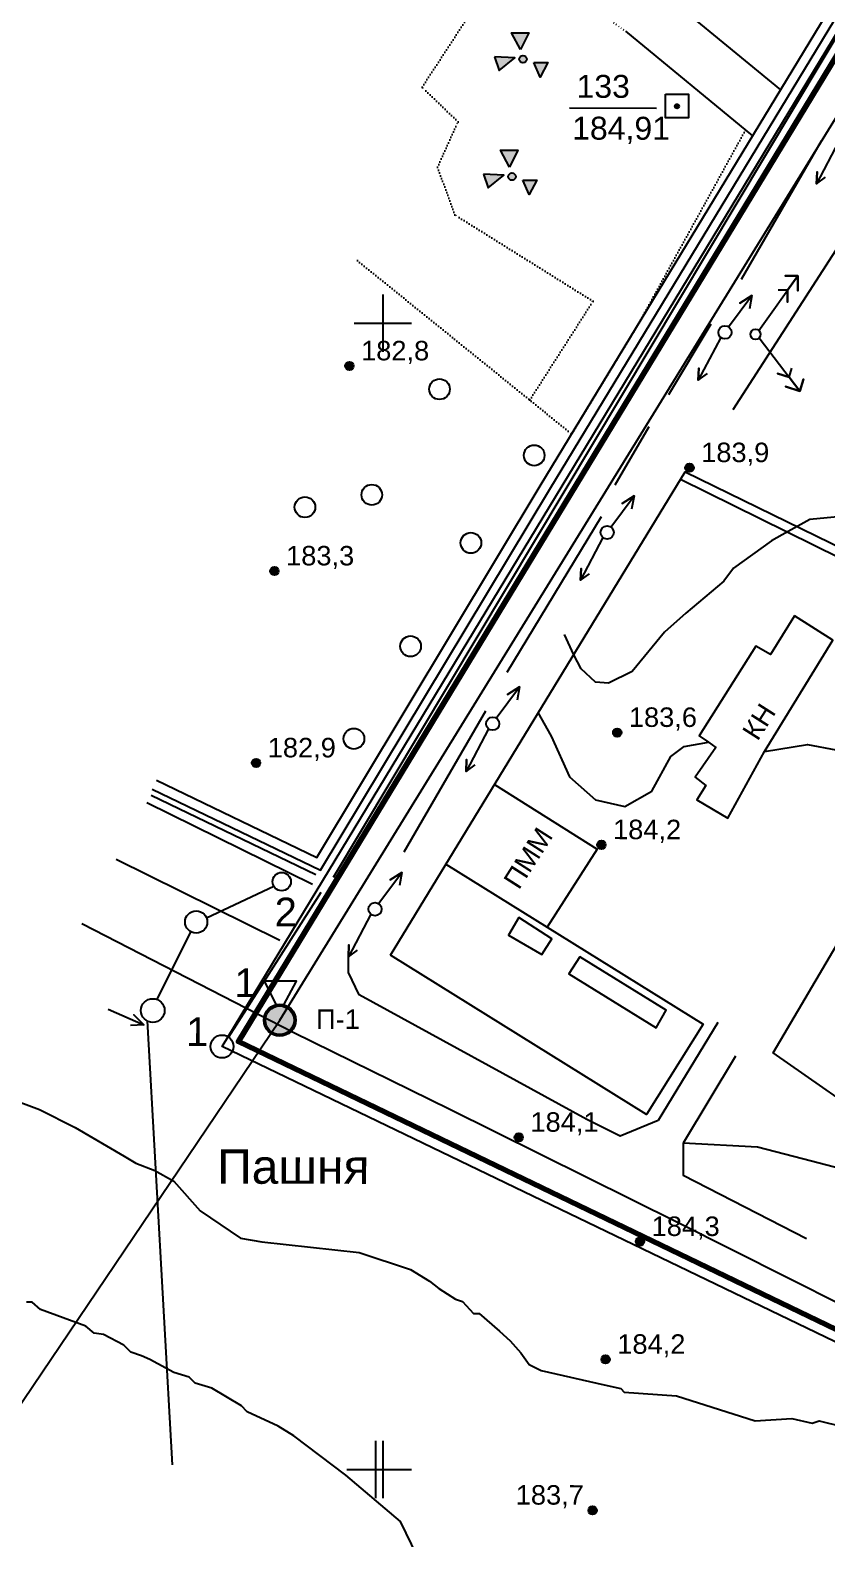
# Model space of a CAD drawing. Header units: millimetres. Extents: x 6243 to 9314, y 4730 to 7085.
# Drawn here: x 6538.4 to 6677.5, y 5987.9 to 6251.1 of the extents above; entities that cross this region are included whole.
import ezdxf

# ---------------------------------------------------------------- set-up
doc = ezdxf.new("R2010")
doc.units = ezdxf.units.MM
doc.header["$LTSCALE"] = 0.7
doc.linetypes.add('ACAD_ISO07W100', pattern=[3, 0, -3])
for name, color, linetype in [('відм', 14, 'Continuous'), ('горизонталі', 22, 'Continuous'), ('горный отвод', 7, 'Continuous'), ('дерево', 7, 'Continuous'), ('чорн', 255, 'Continuous')]:
    doc.layers.add(name, color=color, linetype=linetype)
doc.styles.get("Standard").update_dxf_attribs({"font": 'arial.ttf'})

msp = doc.modelspace()

# ---------------------------------------------------------------- hatches: boundary and pattern name
at = {"layer": 'відм', "ltscale": 0.2, "true_color": 0x000000}
h = msp.add_hatch(color=18, dxfattribs=at)
h.dxf.hatch_style = 1
h.paths.add_polyline_path([(6594.89, 6192.52, 1), (6593.43, 6192.52, 1)])
h = msp.add_hatch(color=18, dxfattribs=at)
h.dxf.hatch_style = 1
h.paths.add_polyline_path([(6654.24, 6174.76, 1), (6652.78, 6174.76, 1)])
h = msp.add_hatch(color=18, dxfattribs=at)
h.dxf.hatch_style = 1
h.paths.add_polyline_path([(6581.8, 6156.74, 1), (6580.34, 6156.74, 1)])
h = msp.add_hatch(color=18, dxfattribs=at)
h.dxf.hatch_style = 1
h.paths.add_polyline_path([(6641.62, 6128.56, 1), (6640.15, 6128.56, 1)])
h = msp.add_hatch(color=18, dxfattribs=at)
h.dxf.hatch_style = 1
h.paths.add_polyline_path([(6578.6, 6123.25, 1), (6577.13, 6123.26, 1)])
h = msp.add_hatch(color=18, dxfattribs=at)
h.dxf.hatch_style = 1
h.paths.add_polyline_path([(6638.86, 6108.97, 1), (6637.4, 6108.97, 1)])
h = msp.add_hatch(color=18, dxfattribs=at)
h.dxf.hatch_style = 1
h.paths.add_polyline_path([(6624.44, 6057.94, 1), (6622.98, 6057.94, 1)])
h = msp.add_hatch(color=18, dxfattribs=at)
h.dxf.hatch_style = 1
h.paths.add_polyline_path([(6645.59, 6039.74, 1), (6644.12, 6039.75, 1)])
h = msp.add_hatch(color=18, dxfattribs=at)
h.dxf.hatch_style = 1
h.paths.add_polyline_path([(6639.6, 6019.19, 1), (6638.13, 6019.19, 1)])
h = msp.add_hatch(color=18, dxfattribs=at)
h.dxf.hatch_style = 1
h.paths.add_polyline_path([(6637.33, 5992.85, 1), (6635.86, 5992.85, 1)])
at = {"layer": 'чорн', "ltscale": 0.2, "true_color": 0x000000}
h = msp.add_hatch(color=18, dxfattribs=at)
h.dxf.hatch_style = 1
h.paths.add_polyline_path([(6623.01, 6246.31), (6619.5, 6246.48), (6620.32, 6244.1)])
h.paths.add_polyline_path([(6624.04, 6247.74), (6625.44, 6250.65), (6622.43, 6250.66)])
h.paths.add_polyline_path([(6628.77, 6245.44), (6626.32, 6245.45), (6627.44, 6242.92)])
h.paths.add_polyline_path([(6623.81, 6246.06, 1), (6625.1, 6246.05, 1)])
h = msp.add_hatch(color=18, dxfattribs=at)
h.dxf.hatch_style = 1
h.paths.add_polyline_path([(6651.7, 6237.84, 1), (6650.95, 6237.84, 1)])
h = msp.add_hatch(color=18, dxfattribs=at)
h.dxf.hatch_style = 1
h.paths.add_polyline_path([(6621.08, 6225.81), (6617.58, 6225.98), (6618.39, 6223.6)])
h.paths.add_polyline_path([(6622.11, 6227.23), (6623.52, 6230.15), (6620.5, 6230.15)])
h.paths.add_polyline_path([(6626.85, 6224.94), (6624.4, 6224.94), (6625.52, 6222.42)])
h.paths.add_polyline_path([(6621.89, 6225.55, 1), (6623.17, 6225.55, 1)])
h = msp.add_hatch(color=18, dxfattribs=at)
h.dxf.hatch_style = 1
h.paths.add_polyline_path([(6584.78, 6078.37, 1), (6579.21, 6078.37, 1)])

# ---------------------------------------------------------------- linework, layer by layer
at = {"color": 18, "ltscale": 0.2, "true_color": 0x000000}
for p, q in [((6582, 6078.37), (6717.4, 6298.06)), ((6262, 5604.47), (6582, 6078.37))]:
    msp.add_line(p, q, dxfattribs=at)
at = {"layer": 'відм', "color": 18, "ltscale": 0.2, "true_color": 0x000000}
for centre in [(6594.16, 6192.52), (6653.51, 6174.76), (6581.07, 6156.74), (6640.89, 6128.56), (6577.87, 6123.26), (6638.13, 6108.97), (6623.71, 6057.94), (6644.86, 6039.75), (6638.86, 6019.19), (6636.59, 5992.85)]:
    msp.add_circle(centre, 0.733, dxfattribs=at)
at = {"layer": 'горизонталі', "color": 18, "true_color": 0x000000}
for points in [[(6687.33, 6166.97), (6674.53, 6165.71), (6669.69, 6163.05), (6667.82, 6162.01), (6661.17, 6157.25), (6659.51, 6154.97), (6652.86, 6149.38), (6649.12, 6146.06), (6643.51, 6139.22), (6639.36, 6137.15), (6637.08, 6137.36), (6634.59, 6139.65), (6633.35, 6142.14), (6631.7, 6145.67)], [(6627.01, 6132.07), (6629.34, 6127.94), (6632.57, 6120.82), (6637.11, 6116.8), (6642.2, 6115.66), (6646.94, 6118.35), (6650.24, 6124.39), (6652.58, 6126.12), (6656.8, 6126.87)], [(6666.62, 6125.23), (6674.08, 6126.47), (6679.05, 6125.52)], [(6522.26, 6069.44), (6540.1, 6062.78), (6546.32, 6059.66), (6554.82, 6054.67), (6556.89, 6053.42), (6560.21, 6052.17), (6563.53, 6050.3), (6568.09, 6045.11), (6575.14, 6040.33), (6578.87, 6039.7), (6595.88, 6037.82), (6604.8, 6034.9), (6608.12, 6032.82), (6609.78, 6031.58), (6612.68, 6029.7), (6613.92, 6029.29), (6615.79, 6027.21), (6616.82, 6027.21), (6620.35, 6024.09), (6622.21, 6022.43), (6624.08, 6020.35), (6625.53, 6018.28), (6627.6, 6017.24), (6638.6, 6014.74), (6641.5, 6014.11), (6642.12, 6013.49), (6651.25, 6012.85), (6664.94, 6008.48), (6671.37, 6008.89), (6674.9, 6008.05), (6676.14, 6008.47), (6691.49, 6004.71)], [(6685.02, 6051.08), (6674.77, 6053.77), (6665.37, 6056.24), (6652.41, 6056.91)], [(6605.99, 5984.9), (6603.09, 5990.92), (6593.55, 5999.02), (6584.43, 6005.88), (6581.74, 6007.54), (6576.34, 6010.04), (6575.31, 6011.07), (6570.13, 6014.19), (6567.22, 6015.03), (6566.19, 6016.07), (6563.49, 6016.9), (6559.34, 6019.19), (6557.89, 6019.81), (6556.02, 6020.43), (6554.78, 6021.68), (6551.26, 6023.55), (6549.6, 6023.76), (6548.14, 6025.01), (6540.26, 6027.92), (6538.81, 6029.17), (6537.78, 6029.17)]]:
    msp.add_lwpolyline(points, dxfattribs=at)
at = {"layer": 'горный отвод', "color": 18, "ltscale": 0.2, "true_color": 0x000000}
for points in [[(6920.99, 5597.24), (6918.57, 5727.75), (6921.2, 5779.95), (6861.62, 5921.06), (6818.67, 5957.18), (6574.79, 6074.63), (6708.61, 6295.21), (6826.26, 6401.67), (6833.8, 6396.61), (7051.54, 6540.28), (7160.22, 6601.81), (7192.29, 6603.48), (7213.58, 6592.73), (7445.46, 6392.76), (7810.88, 6317.34), (7811.33, 6268.71), (8210.3, 6210.63), (8208.53, 6196.59), (8208.57, 6196.32)], [(6920.99, 5597.24), (6918.58, 5727.75), (6921.21, 5779.95), (6861.62, 5921.06), (6818.67, 5957.19), (6574.8, 6074.63), (6708.61, 6295.21), (6826.26, 6401.67), (6833.8, 6396.61), (7051.54, 6540.27), (7160.22, 6601.81), (7192.29, 6603.48), (7213.58, 6592.73), (7445.46, 6392.75), (7810.88, 6317.34), (7811.33, 6268.7), (8210.3, 6210.62), (8208.53, 6196.59), (8208.57, 6196.32)], [(6920.99, 5597.24), (6918.58, 5727.75), (6921.21, 5779.95), (6861.62, 5921.06), (6818.67, 5957.19), (6574.8, 6074.63), (6708.61, 6295.21), (6826.26, 6401.67), (6833.8, 6396.61), (7051.54, 6540.27), (7160.22, 6601.81), (7192.29, 6603.48), (7213.58, 6592.73), (7445.46, 6392.75), (7810.88, 6317.34), (7811.33, 6268.7), (8210.3, 6210.62), (8208.53, 6196.59), (8208.57, 6196.32)], [(6920.99, 5597.24), (6918.58, 5727.75), (6921.21, 5779.95), (6861.62, 5921.06), (6818.67, 5957.19), (6574.8, 6074.63), (6708.62, 6295.21), (6826.26, 6401.67), (6833.8, 6396.61), (7051.54, 6540.27), (7160.22, 6601.81), (7192.29, 6603.48), (7213.58, 6592.73), (7445.46, 6392.75), (7810.87, 6317.34), (7811.33, 6268.7), (8210.29, 6210.62), (8208.53, 6196.59), (8208.57, 6196.32)], [(6918.96, 5598.23), (6916.57, 5727.78), (6919.17, 5779.59), (6859.96, 5919.83), (6817.57, 5955.48), (6571.93, 6073.78), (6707.05, 6296.51), (6826.08, 6404.22), (6833.81, 6399.02), (7050.49, 6541.99)]]:
    msp.add_lwpolyline(points, dxfattribs=at)
at = {"layer": 'горный отвод', "color": 18, "lineweight": 200, "ltscale": 0.2, "true_color": 0x000000}
msp.add_lwpolyline([(6920.99, 5597.24), (6918.57, 5727.75), (6921.2, 5779.95), (6861.62, 5921.06), (6818.67, 5957.18), (6574.79, 6074.63), (6708.61, 6295.21), (6826.26, 6401.68), (6833.8, 6396.61), (7051.54, 6540.28), (7160.22, 6601.81), (7192.29, 6603.48), (7213.58, 6592.73), (7445.46, 6392.76), (7810.88, 6317.34), (7811.34, 6268.71), (8210.3, 6210.63), (8208.53, 6196.59), (8208.57, 6196.32)], dxfattribs=at)
at = {"layer": 'дерево', "color": 18, "ltscale": 0.2, "true_color": 0x000000}
for centre in [(6609.88, 6188.47), (6626.4, 6176.92), (6598.06, 6170.04), (6586.4, 6167.88), (6615.36, 6161.65), (6604.83, 6143.61), (6594.94, 6127.48)]:
    msp.add_circle(centre, 1.8, dxfattribs=at)
at = {"layer": 'чорн', "color": 18, "ltscale": 0.2, "true_color": 0x000000}
for p, q in [((6632.57, 6237.53), (6647.76, 6237.51)), ((6599.99, 6204.99), (6599.99, 6194.99)), ((6594.99, 6199.99), (6604.99, 6199.99)), ((6594.99, 6199.99), (6594.99, 6199.99)), ((6594.99, 6199.99), (6599.99, 6199.99)), ((6598.72, 6004.99), (6598.72, 5994.99)), ((6599.99, 6004.99), (6599.99, 5994.99)), ((6593.72, 5999.99), (6603.72, 5999.99)), ((6593.72, 5999.99), (6593.72, 5999.99)), ((6593.72, 5999.99), (6598.72, 5999.99)), ((6594.99, 5999.99), (6604.99, 5999.99)), ((6594.99, 5999.99), (6594.99, 5999.99)), ((6594.99, 5999.99), (6599.99, 5999.99))]:
    msp.add_line(p, q, dxfattribs=at)
at = {"layer": 'чорн', "color": 18, "true_color": 0x000000}
for points in [[(6559.76, 6118.7), (6589.14, 6104.54), (6629.11, 6171.02), (6680.83, 6256.2), (6703.8, 6296.25), (6825.89, 6405.34)], [(6560.51, 6120.25), (6588.47, 6106.78), (6627.63, 6171.91), (6679.34, 6257.08), (6702.44, 6297.35), (6824.74, 6406.63)], [(6591.36, 6103.32), (6707.05, 6296.51), (6739.42, 6325.66), (6786.59, 6368.58), (6824.69, 6403.08)], [(6707.43, 6301.81), (6680.68, 6316.77), (6643.73, 6261.82), (6669.39, 6240.7)], [(6642.31, 6250.96), (6664.52, 6232.67)], [(6694.08, 6235.99), (6661.07, 6184.89)], [(6662.6, 6207.68), (6676.55, 6231.78)], [(6649.92, 6187.55), (6657.28, 6199.88)], [(6640.52, 6171.79), (6646.47, 6181.93)], [(6601.31, 6089.73), (6652.78, 6174.03), (6708.61, 6146.77)], [(6707.67, 6145.22), (6651.96, 6172.7)], [(6621.71, 6139.08), (6638.15, 6166.23)], [(6671.85, 6148.94), (6667.63, 6142.19), (6665.09, 6143.66), (6655.2, 6127.96), (6656.8, 6126.87), (6658.11, 6125.98), (6654.47, 6120.8), (6656.33, 6119.33), (6654.76, 6116.82), (6660.18, 6113.65), (6666.62, 6125.23), (6678.53, 6144.65), (6671.85, 6148.94)], [(6737.74, 6125.02), (6738.12, 6120.86), (6737.54, 6115.32), (6730.19, 6103.21), (6719.26, 6084.77), (6716.43, 6086), (6713.25, 6086), (6712.58, 6086.01), (6698.25, 6069.88), (6687.96, 6058.83), (6668.13, 6072.68), (6682.95, 6097.89), (6690.6, 6111.27), (6703.09, 6132.67), (6709.51, 6143.59)], [(6603.7, 6107.72), (6617.95, 6132.37)], [(6559.55, 6117.65), (6588.32, 6103.82)], [(6619.49, 6119.52), (6637.4, 6108.24), (6628.66, 6094.59)], [(6558.83, 6116.38), (6587.72, 6102.11)], [(6553.47, 6106.45), (6582.01, 6092.36)], [(6611.01, 6105.62), (6628.66, 6094.59), (6655.91, 6077.68), (6645.99, 6061.92), (6601.31, 6089.73)], [(6589.19, 6100.66), (6573.04, 6075.44)], [(6623.74, 6096.3), (6621.92, 6093.19), (6627.73, 6089.82), (6629.49, 6092.59), (6623.74, 6096.3)], [(6787.06, 5586.76), (6846.81, 5689.69), (6880.18, 5749.63), (6881.63, 5754.94), (6881.65, 5770.42), (6881.5, 5784.76), (6880.84, 5803.53), (6859.63, 5863.04), (6830.55, 5946.99), (6826.41, 5956.46), (6821.13, 5962.6), (6815.56, 5967.04), (6811.23, 5968.48), (6750.54, 5994.98), (6699.5, 6018.88), (6651.41, 6043.09), (6611.68, 6062.81), (6584.37, 6076.22), (6547.45, 6095.18)], [(6658.46, 6077.96), (6648.04, 6060.86), (6641.38, 6058.12), (6635.58, 6061.05), (6595.87, 6082.79), (6593.98, 6086.7), (6593.98, 6090.3)], [(6634.38, 6089.44), (6632.46, 6086.47), (6647.7, 6077.03), (6649.42, 6080.1), (6634.38, 6089.44)], [(6661.54, 6072.07), (6652.41, 6056.91), (6652.41, 6051.32), (6673.95, 6040.26)]]:
    msp.add_lwpolyline(points, dxfattribs=at)
at = {"layer": 'чорн', "color": 18, "linetype": 'ACAD_ISO07W100', "ltscale": 0.2, "true_color": 0x000000}
for points in [[(6625.63, 6186.59), (6636.67, 6203.83), (6612.58, 6218.88), (6609.52, 6227.21), (6613.11, 6235.14), (6606.84, 6241.17), (6622.5, 6265.15), (6642.31, 6250.96)], [(6663.28, 6233.69), (6644.38, 6199.5), (6632.95, 6180.67)], [(6595.54, 6210.92), (6632.95, 6180.67)]]:
    msp.add_lwpolyline(points, dxfattribs=at)
at = {"layer": 'чорн', "color": 18, "ltscale": 0.2, "true_color": 0x000000}
for points in [[(6624.04, 6247.74), (6622.43, 6250.66), (6625.44, 6250.65), (6624.04, 6247.74)], [(6619.5, 6246.48), (6620.32, 6244.1), (6623.01, 6246.31), (6619.5, 6246.48)], [(6626.32, 6245.45), (6628.77, 6245.44), (6627.44, 6242.92), (6626.32, 6245.45)], [(6679.58, 6231.73), (6675.67, 6224.28), (6675.77, 6226.37), (6675.67, 6224.28), (6677.27, 6225.44)], [(6622.11, 6227.23), (6620.5, 6230.15), (6623.52, 6230.15), (6622.11, 6227.23)], [(6617.58, 6225.98), (6618.39, 6223.6), (6621.08, 6225.81), (6617.58, 6225.98)], [(6624.4, 6224.94), (6626.85, 6224.94), (6625.52, 6222.42), (6624.4, 6224.94)], [(6665.6, 6198.72), (6672.42, 6208.23), (6672.41, 6205.6), (6672.42, 6208.23), (6670.21, 6208.23), (6672.42, 6208.23), (6670.63, 6205.73), (6670.62, 6203.63), (6670.63, 6205.73), (6668.98, 6205.73)], [(6660.32, 6199.35), (6664.39, 6204.79), (6662.31, 6203.46), (6664.39, 6204.79), (6663.97, 6202.47)], [(6658.95, 6197.5), (6655.04, 6190.05), (6655.14, 6192.15), (6655.04, 6190.05), (6656.64, 6191.21)], [(6665.69, 6197.45), (6672.75, 6188.13), (6670.24, 6188.91), (6672.75, 6188.13), (6673.41, 6190.24), (6672.75, 6188.13), (6670.9, 6190.57), (6668.89, 6191.2), (6670.9, 6190.57), (6671.39, 6192.15)], [(6639.77, 6164.41), (6643.83, 6169.86), (6641.75, 6168.53), (6643.83, 6169.86), (6643.41, 6167.54)], [(6638.39, 6162.57), (6634.48, 6155.12), (6634.58, 6157.21), (6634.48, 6155.12), (6636.08, 6156.28)], [(6619.79, 6131.06), (6623.85, 6136.51), (6621.77, 6135.18), (6623.85, 6136.51), (6623.44, 6134.19)], [(6618.42, 6129.22), (6614.51, 6121.77), (6614.6, 6123.86), (6614.51, 6121.77), (6616.1, 6122.93)], [(6599.26, 6098.72), (6603.33, 6104.17), (6601.25, 6102.84), (6603.33, 6104.17), (6602.91, 6101.85)], [(6569.21, 6096.25), (6580.95, 6101.75)], [(6597.89, 6096.88), (6593.98, 6089.43), (6594.08, 6091.52), (6593.98, 6089.43), (6595.58, 6090.58)], [(6560.61, 6081.97), (6566.49, 6093.81)], [(6582.74, 6081.06), (6584.94, 6085.21), (6579.27, 6085.21), (6581.37, 6081.08)], [(6552.06, 6080.31), (6558.29, 6077.59), (6556.52, 6079.32), (6558.29, 6077.59), (6555.93, 6077.47)], [(6558.87, 6078.24), (6563.22, 6000.8)]]:
    msp.add_lwpolyline(points, dxfattribs=at)
msp.add_lwpolyline([(6649.31, 6239.95), (6653.34, 6239.95), (6653.34, 6235.79), (6649.31, 6235.8)], close=True, dxfattribs=at)
for centre, radius in [((6624.45, 6246.06), 0.641), ((6651.33, 6237.84), 0.373), ((6622.53, 6225.55), 0.641), ((6659.69, 6198.38), 1.15), ((6665.02, 6198.04), 0.892), ((6639.13, 6163.45), 1.15), ((6619.16, 6130.1), 1.15), ((6582.34, 6102.55), 1.6), ((6598.63, 6097.76), 1.15), ((6567.42, 6095.51), 1.94), ((6559.84, 6080.06), 2.06), ((6582, 6078.37), 2.79), ((6582, 6078.37), 2.5), ((6571.93, 6073.78), 2)]:
    msp.add_circle(centre, radius, dxfattribs=at)

# ---------------------------------------------------------------- texts
at = {"color": 18, "ltscale": 0.2, "true_color": 0x000000, "insert": (6588.34, 6080.25), "char_height": 3.4, "attachment_point": 1}
msp.add_mtext_dynamic_manual_height_columns('П-1', width=29.6861, gutter_width=12.5, heights=[0], dxfattribs=at)
at = {"layer": 'чорн', "color": 18, "ltscale": 0.2, "true_color": 0x000000, "attachment_point": 1}
for s, width, insert, char_height, rotation in [('133', 1.2254, (6633.79, 6243.31), 4, 359.9325), ('184,91', 1.2254, (6633.02, 6236.01), 4, 359.9325), ('182,8', 2.4374, (6596.2, 6196.91), 3.4, 359.9325), ('183,9', 2.4374, (6655.55, 6179.15), 3.4, 359.9325), ('183,3', 2.4374, (6583.11, 6161.13), 3.4, 359.9325), ('КН', 0.366, (6662.53, 6128.76), 3.4, 57.4334), ('183,6', 2.4374, (6642.93, 6132.95), 3.4, 359.9325), ('182,9', 2.4374, (6579.91, 6127.64), 3.4, 359.9325), ('ПММ', 0.366, (6620.86, 6102.81), 3.4, 57.4334), ('184,2', 2.4374, (6640.17, 6113.36), 3.4, 359.9325), ('2', 0.515, (6581.11, 6099.76), 5, 359.9325), ('1', 0.515, (6574.09, 6087.4), 5, 359.9325), ('1', 1.03, (6565.66, 6078.87), 5, 359.9325), ('184,1', 2.4374, (6625.75, 6062.32), 3.4, 359.9325), ('Пашня', 1.2254, (6571.09, 6055.85), 6, 359.9325), ('184,3', 2.4374, (6646.9, 6044.13), 3.4, 359.9325), ('184,2', 2.4374, (6640.91, 6023.58), 3.4, 359.9325), ('183,7', 2.4374, (6623.19, 5997.26), 3.4, 359.9325)]:
    msp.add_mtext_dynamic_manual_height_columns(s, width=width, gutter_width=12.5, heights=[0], dxfattribs=dict(at, insert=insert, char_height=char_height, rotation=rotation))

doc.saveas('drawing.dxf')
